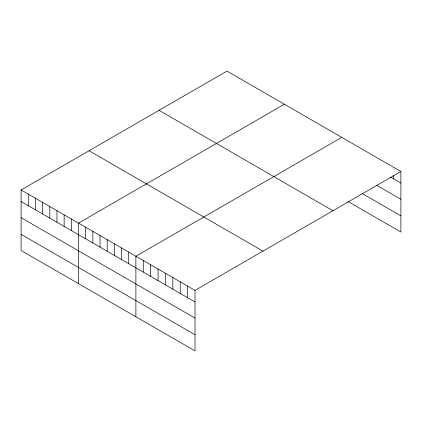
<?xml version="1.0" encoding="UTF-8"?>
<svg xmlns="http://www.w3.org/2000/svg" width="422" height="422" viewBox="0 0 422 422"><rect width="100%" height="100%" fill="white"/><g stroke="black" fill="none" stroke-linecap="round" stroke-linejoin="round"><path stroke-width="0.63" d="M21.1 189.958L195.022 290.373L195.022 350.904L21.1 250.489L21.1 189.958L226.978 71.096L400.9 171.511L400.9 232.042L348.018 201.51M284.37 104.234L78.497 223.096L78.497 283.626M341.767 137.372L135.889 256.233L135.889 316.764M195.022 290.373L400.9 171.511M390.666 177.187L400.9 183.095M376.45 185.131L400.9 199.247M362.234 193.566L400.9 215.89M159.036 110.321L332.963 210.736M89.037 150.733L262.964 251.148M21.1 201.542L195.022 301.957M21.1 217.694L195.022 318.109M21.1 234.337L195.022 334.751M393.51 175.61L393.51 178.828M187.632 286.105L187.632 297.689M180.241 281.838L180.241 293.422M172.846 277.57L172.846 289.154M165.456 273.303L165.456 284.887M158.065 269.036L158.065 280.619M150.675 264.768L150.675 276.352M143.28 260.501L143.28 272.084M128.715 252.087L128.715 263.671M121.541 247.946L121.541 259.53M114.367 243.805L114.367 255.389M107.193 239.664L107.193 251.248M100.019 235.518L100.019 247.107M92.845 231.377L92.845 242.961M85.671 227.236L85.671 238.82M71.318 218.955L71.318 230.539M64.144 214.809L64.144 226.392M56.97 210.668L56.97 222.252M49.796 206.527L49.796 218.111M42.622 202.386L42.622 213.97M35.448 198.24L35.448 209.824M28.274 194.099L28.274 205.683"/></g></svg>
